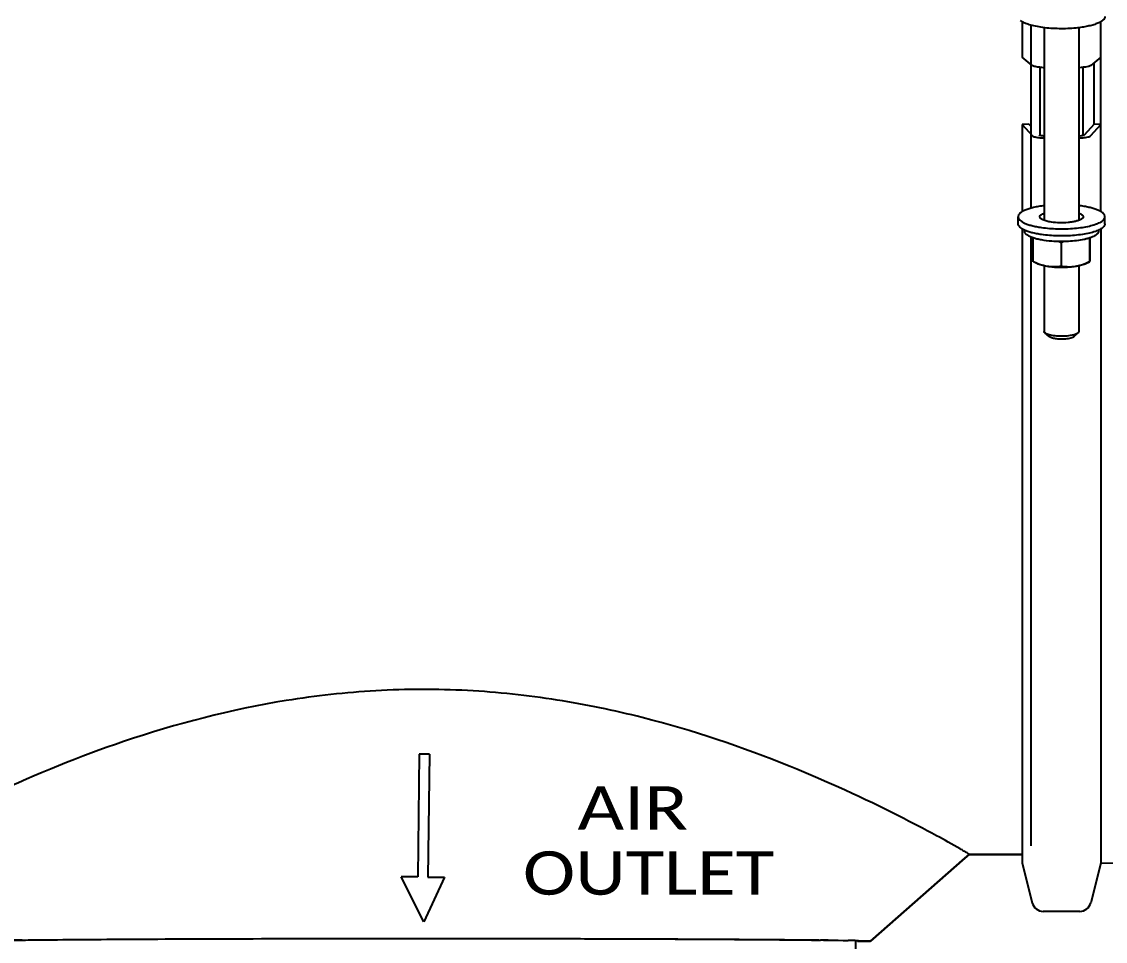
# Model space of a CAD drawing. Header units: millimetres. Extents: x 971 to 5173, y 8 to 3808.
# Drawn here: x 4508.7 to 4758.4, y 1435.4 to 1647.2 of the extents above; entities that cross this region are included whole.
import ezdxf
from ezdxf.enums import TextEntityAlignment as Align

# ---------------------------------------------------------------- set-up
doc = ezdxf.new("R2010")
doc.units = ezdxf.units.MM
doc.header["$LTSCALE"] = 115.5
doc.header["$PDMODE"] = 3
doc.header["$PDSIZE"] = 8
doc.layers.get('0').update_dxf_attribs({"linetype": 'CONTINUOUS'})
doc.layers.get('Defpoints').update_dxf_attribs({"linetype": 'CONTINUOUS'})
doc.styles.get("Standard").update_dxf_attribs({"font": 'calibri.ttf'})
doc.dimstyles.new('DIMSTYLE_4', dxfattribs={"dimtxt": 17.5, "dimasz": 17.5, "dimexe": 1.5, "dimexo": 1, "dimgap": 0.875, "dimtad": 1, "dimdec": 0, "dimdsep": 46, "dimtxsty": 'Standard', "dimblk": '_FILLED', "dimblk1": '_FILLED', "dimblk2": '_FILLED', "dimcen": 0.09, "dimazin": 2, "dimtp": 0.01, "dimtm": 0.01, "dimtfac": 1, "dimtdec": 0, "dimtofl": 0, "dimtmove": 0, "dimatfit": 3, "dimldrblk": '_FILLED', "dimfxl": 1, "dimtolj": 1, "dimarcsym": 0})

# ---------------------------------------------------------------- blocks, each defined once
blk = doc.blocks.new('_FILLED')
at = {"color": 0, "linetype": 'ByBlock'}
blk.add_solid([(0, 0), (-1, 0.214), (-1, -0.214)], dxfattribs=at)
blk = doc.blocks.new('*D71')
at = {"color": 0, "linetype": 'Continuous', "lineweight": -2}
for p, q in [((4207.29, 1524.41), (4207.29, 1382.15)), ((4599.89, 1402.41), (4599.89, 1382.15)), ((4224.79, 1383.65), (4582.39, 1383.65))]:
    blk.add_line(p, q, dxfattribs=at)
at = {"layer": 'Defpoints', "color": 0}
for p in [(4207.29, 1525.41), (4599.89, 1403.41), (4599.89, 1383.65)]:
    blk.add_point(p, dxfattribs=at)
at = {"color": 0, "linetype": 'ByBlock', "lineweight": -2, "xscale": 17.5, "yscale": 17.5, "zscale": 17.5, "rotation": 180}
blk.add_blockref('_FILLED', (4207.29, 1383.65), dxfattribs=at)
at = {"color": 0, "linetype": 'ByBlock', "lineweight": -2, "xscale": 17.5, "yscale": 17.5, "zscale": 17.5}
blk.add_blockref('_FILLED', (4599.89, 1383.65), dxfattribs=at)
at = {"color": 0, "insert": (4403.2, 1407.85), "char_height": 17.5, "attachment_point": 2, "line_spacing_factor": 0.9}
blk.add_mtext('\\A1;393', dxfattribs=at)
blk = doc.blocks.new('ARROW_4_BL2', base_point=(1528.04, 824.07))
at = {"color": 7, "linetype": 'Continuous'}
for p, q in [((1527.21, 843.39), (1526.87, 815.12)), ((1529.54, 843.36), (1527.21, 843.39)), ((1529.54, 843.36), (1529.21, 815.09)), ((1526.87, 815.12), (1523.04, 815.16)), ((1528.28, 804.74), (1523.04, 815.16)), ((1533.04, 815.04), (1528.28, 804.74)), ((1529.21, 815.09), (1533.04, 815.04))]:
    blk.add_line(p, q, dxfattribs=at)

msp = doc.modelspace()

# ---------------------------------------------------------------- linework, layer by layer
at = {"color": 0, "linetype": 'Continuous'}
for p, q in [((4739.23946, 1647.19812), (4739.23946, 1639.05515)), ((4741.29077, 1604.26962), (4741.29077, 1646.38858)), ((4744.29077, 1645.82029), (4744.29077, 1601.44811)), ((4752.29077, 1645.82177), (4752.29077, 1601.44545)), ((4757.34207, 1603.4676), (4757.34207, 1647.19018)), ((4741.54877, 1637.10394), (4739.23946, 1639.05515)), ((4757.34207, 1639.05515), (4755.03276, 1637.10394)), ((4743.29077, 1636.71292), (4743.29077, 1620.98125)), ((4744.06963, 1636.68501), (4744.29077, 1636.68501)), ((4752.29077, 1636.68501), (4752.5119, 1636.68501)), ((4753.29077, 1620.98076), (4753.29077, 1636.71292)), ((4755.79077, 1623.63924), (4755.79077, 1637.7444)), ((4740.79077, 1623.63924), (4739.23946, 1623.52989)), ((4739.23946, 1623.52989), (4741.54877, 1620.97706)), ((4739.23946, 1623.52989), (4739.23946, 1603.45975)), ((4741.29077, 1623.08652), (4740.79077, 1623.63924)), ((4755.79077, 1623.63924), (4753.48287, 1621.08797)), ((4755.03276, 1620.97706), (4757.34207, 1623.52989)), ((4757.34207, 1623.52989), (4755.79077, 1623.63924)), ((4744.06963, 1620.87561), (4744.29077, 1620.87561)), ((4744.29077, 1620.42896), (4744.06963, 1620.42896)), ((4752.29077, 1620.87561), (4752.5119, 1620.87561)), ((4752.5119, 1620.42896), (4752.29077, 1620.42896)), ((4738.29077, 1600.64959), (4738.29077, 1602.28201)), ((4758.29077, 1600.64959), (4758.29077, 1602.28201)), ((4739.23946, 1599.464), (4739.23946, 1453.4165)), ((4739.79077, 1599.18316), (4739.79077, 1598.92115)), ((4756.79077, 1599.19037), (4756.79077, 1598.92115)), ((4757.34207, 1599.47562), (4757.34207, 1453.4165)), ((4741.29077, 1457.41152), (4741.29077, 1597.58332)), ((4741.74634, 1597.41656), (4741.74455, 1597.33694)), ((4741.74455, 1591.92582), (4741.74455, 1597.33694)), ((4748.19732, 1596.26682), (4748.19732, 1590.8557)), ((4754.74354, 1597.29175), (4754.7457, 1597.38748)), ((4754.74354, 1597.29175), (4754.74354, 1591.88064)), ((4754.83698, 1597.41608), (4754.83698, 1593.97569)), ((4741.86653, 1591.86669), (4741.74455, 1591.92582)), ((4742.67771, 1591.47828), (4741.86656, 1591.86681)), ((4744.29077, 1590.9637), (4744.29077, 1575.87525)), ((4752.29077, 1590.96596), (4752.29077, 1575.87525)), ((4753.90382, 1591.47828), (4754.74444, 1591.88092)), ((4745.42033, 1574.67154), (4744.46352, 1575.55063)), ((4751.1612, 1574.67154), (4752.11801, 1575.55063)), ((4704.29826, 1435.41503), (4726.04775, 1454.55425)), ((4726.04933, 1454.55245), (4704.29826, 1435.41183)), ((4726.04775, 1454.55425), (4727.02561, 1455.41475)), ((4727.02561, 1455.41156), (4726.04933, 1454.55245)), ((4727.02561, 1455.41475), (4739.23946, 1455.41475)), ((4739.23946, 1455.41156), (4727.02561, 1455.41156)), ((4739.23946, 1453.4165), (4741.54877, 1444.27166)), ((4757.34207, 1453.4165), (4755.03276, 1444.27166)), ((4752.5119, 1442.30824), (4744.06963, 1442.30824)), ((4700.76198, 1435.45189), (4700.88919, 1435.41962)), ((4700.76436, 1435.5804), (4700.7807, 1435.5801)), ((4700.76751, 1435.58041), (4700.7807, 1435.5801)), ((4700.7807, 1435.5801), (4700.9285, 1435.57661)), ((4700.88919, 1422.98109), (4700.88919, 1435.41951)), ((4704.29826, 1435.41503), (4701.27085, 1435.41503)), ((4701.27085, 1435.41183), (4704.29826, 1435.41183))]:
    msp.add_line(p, q, dxfattribs=at)
at = {"color": 0}
msp.add_line((4757.34207, 1453.4165), (4840.5097, 1454.39158), dxfattribs=at)
at = {"color": 0, "linetype": 'Continuous'}
for centre, radius, start, end in [((4744.06178, 1648.35735), 11.67234, 266.1965324, 270.0385212), ((4752.51975, 1648.35735), 11.67234, 269.9614788, 273.8034676), ((4744.06217, 1629.36643), 8.93747, 265.0276221, 270.0478537), ((4752.51936, 1629.36643), 8.93747, 269.9521463, 274.9723779), ((4749.05965, 1578.25775), 26.7784, 81.7301035, 83.0495887), ((4745.8711, 1597.23939), 4.53212, 110.5599598, 111.1701384), ((4745.87589, 1597.22722), 4.5452, 110.441413, 111.1550239), ((4750.70646, 1597.229), 4.54325, 68.8685723, 69.5087687), ((4750.70854, 1597.23505), 4.53685, 68.8302792, 69.4768008), ((4743.81645, 1584.10917), 13.38905, 98.1652112, 98.9020484), ((4741.06893, 1581.70315), 16.21464, 63.9199118, 66.4066514), ((4755.48199, 1580.92421), 16.98416, 112.9764857, 115.3983507), ((4752.55905, 1583.74942), 13.71739, 80.8366529, 81.6451271), ((4676.80019, 1373.00922), 96.54465, 59.493697, 60.1056982), ((4697.36302, 1407.91576), 56.03173, 59.0691852, 59.4902956), ((4744.06963, 1444.90824), 2.6, 194.1723377, 270), ((4752.5119, 1444.90824), 2.6, 270, 345.8276623), ((4521.91626, 401.45856), 1034.32297, 90.72401089, 90.92048851), ((4680.33123, 602.47092), 833.29497, 89.02657878, 89.1432048), ((4685.20383, 889.58859), 546.13595, 88.8143774, 89.0259671), ((4691.3097, 1025.02472), 410.66462, 88.6803324, 88.9135953)]:
    msp.add_arc(centre, radius, start, end, dxfattribs=at)
for points, knots in [([(4758.29075, 1648.37386), (4758.29076, 1648.30165), (4758.26939, 1648.15174), (4758.17595, 1647.93388), (4758.02396, 1647.72129), (4757.72712, 1647.42718), (4757.20313, 1647.08452), (4756.40971, 1646.72579), (4755.42881, 1646.40342), (4754.28224, 1646.1253), (4752.99548, 1645.89821), (4752.09121, 1645.78797), (4751.6212, 1645.74163)], [0, 0, 0, 0, 0.028805064, 0.059520182, 0.093698391, 0.132409447, 0.225608743, 0.341362028, 0.479091204, 0.636809071, 0.811613882, 1, 1, 1, 1]), ([(4751.6212, 1645.74163), (4750.98826, 1645.67922), (4749.70148, 1645.59244), (4747.76535, 1645.56852), (4745.84915, 1645.64865), (4744.02599, 1645.82955), (4742.36455, 1646.10363), (4740.92766, 1646.4598), (4739.90405, 1646.83128), (4739.24889, 1647.17107), (4738.97934, 1647.35109), (4738.86165, 1647.44411)], [0, 0, 0, 0, 0.14604904, 0.295957578, 0.444428029, 0.58622084, 0.716425795, 0.830741965, 0.925823257, 0.965554137, 1, 1, 1, 1]), ([(4743.28751, 1636.71071), (4742.91542, 1636.73571), (4742.33502, 1636.81394), (4741.72083, 1636.95856), (4741.54877, 1637.10394)], [0, 0, 0, 0, 0.623433533, 1, 1, 1, 1]), ([(4755.03276, 1637.10394), (4754.8607, 1636.95856), (4754.24651, 1636.81394), (4753.66611, 1636.73571), (4753.29402, 1636.71071)], [0, 0, 0, 0, 0.376566467, 1, 1, 1, 1]), ([(4741.54877, 1620.97706), (4741.70678, 1620.80238), (4742.32372, 1620.5912), (4742.9137, 1620.49544), (4743.28751, 1620.46259)], [0, 0, 0, 0, 0.385636804, 1, 1, 1, 1]), ([(4744.06963, 1620.87561), (4743.99563, 1620.87561), (4743.73291, 1620.88475), (4743.46677, 1620.91793), (4743.28804, 1620.98065)], [0, 0, 0, 0, 0.28092648, 1, 1, 1, 1]), ([(4753.29262, 1620.98035), (4753.241, 1620.96223), (4752.98593, 1620.89475), (4752.72042, 1620.87561), (4752.5119, 1620.87561)], [0, 0, 0, 0, 0.207835513, 1, 1, 1, 1]), ([(4753.29402, 1620.46259), (4753.66784, 1620.49544), (4754.25781, 1620.5912), (4754.87475, 1620.80238), (4755.03276, 1620.97706)], [0, 0, 0, 0, 0.614363196, 1, 1, 1, 1]), ([(4744.28148, 1604.83937), (4743.85347, 1604.78708), (4743.03282, 1604.66782), (4741.86917, 1604.43441), (4740.83847, 1604.15772), (4739.96083, 1603.84365), (4739.25332, 1603.49888), (4738.78844, 1603.17288), (4738.52628, 1602.89558), (4738.39185, 1602.69504), (4738.30954, 1602.49018), (4738.29077, 1602.34986), (4738.29077, 1602.28199)], [0, 0, 0, 0, 0.189160019, 0.363623164, 0.520361933, 0.656960055, 0.771875182, 0.864937027, 0.903947279, 0.938696847, 0.970227152, 1, 1, 1, 1]), ([(4743.29077, 1602.28197), (4743.29076, 1602.33898), (4743.32878, 1602.50004), (4743.53027, 1602.73276), (4743.73502, 1602.86184), (4743.85652, 1602.92694)], [0, 0, 0, 0, 0.191417051, 0.537221993, 1, 1, 1, 1]), ([(4743.85652, 1602.92694), (4743.88869, 1602.94418), (4744.02942, 1603.01576), (4744.17549, 1603.07652), (4744.2892, 1603.11889)], [0, 0, 0, 0, 0.231217336, 1, 1, 1, 1]), ([(4752.29689, 1603.11719), (4752.44253, 1603.06275), (4752.70053, 1602.9519), (4752.98435, 1602.77515), (4753.14562, 1602.62187), (4753.25051, 1602.48269), (4753.29075, 1602.35936), (4753.29076, 1602.28205)], [0, 0, 0, 0, 0.342273114, 0.616911013, 0.730303831, 0.829818482, 1, 1, 1, 1]), ([(4758.29076, 1602.28193), (4758.29077, 1602.34577), (4758.2743, 1602.47732), (4758.17265, 1602.74663), (4757.90848, 1603.07775), (4757.43838, 1603.43029), (4756.80647, 1603.76157), (4756.02119, 1604.06614), (4755.09493, 1604.33932), (4754.04388, 1604.57573), (4753.30029, 1604.70113), (4752.91136, 1604.7577)], [0, 0, 0, 0, 0.030788669, 0.063197351, 0.137751351, 0.230883972, 0.345151737, 0.480741802, 0.636509006, 0.810455363, 1, 1, 1, 1]), ([(4743.67017, 1598.17391), (4743.28124, 1598.23047), (4742.53765, 1598.35587), (4741.4866, 1598.59228), (4740.56034, 1598.86546), (4739.77506, 1599.17003), (4739.14315, 1599.50131), (4738.67305, 1599.85386), (4738.40888, 1600.18498), (4738.30723, 1600.45429), (4738.29076, 1600.58583), (4738.29077, 1600.64967)], [0, 0, 0, 0, 0.189544635, 0.36349099, 0.519258194, 0.654848259, 0.769116026, 0.862248648, 0.936802648, 0.969211331, 1, 1, 1, 1]), ([(4738.29077, 1602.28199), (4738.29077, 1602.21815), (4738.30727, 1602.08662), (4738.40891, 1601.81731), (4738.67313, 1601.48621), (4739.14323, 1601.13368), (4739.77514, 1600.80241), (4740.56041, 1600.49785), (4741.48666, 1600.22468), (4742.53768, 1599.98828), (4743.28125, 1599.86289), (4743.67017, 1599.80632)], [0, 0, 0, 0, 0.030788763, 0.063197232, 0.137753109, 0.230887638, 0.345156451, 0.480746654, 0.636512121, 0.810459409, 1, 1, 1, 1]), ([(4745.98047, 1601.04417), (4745.78602, 1601.07245), (4745.41424, 1601.13515), (4744.88874, 1601.25334), (4744.42562, 1601.38991), (4744.033, 1601.54225), (4743.71701, 1601.70768), (4743.48203, 1601.8845), (4743.32965, 1602.07364), (4743.29078, 1602.21688), (4743.29077, 1602.28197)], [0, 0, 0, 0, 0.189608928, 0.363642361, 0.519463712, 0.65511349, 0.769430161, 0.862605846, 0.937195024, 1, 1, 1, 1]), ([(4743.67017, 1599.80632), (4744.27395, 1599.71851), (4745.52063, 1599.58146), (4747.42563, 1599.48328), (4749.36367, 1599.4889), (4751.26085, 1599.59806), (4753.04491, 1599.80627), (4754.64895, 1600.10489), (4756.01255, 1600.48145), (4756.81676, 1600.80864), (4757.15926, 1600.99215)], [0, 0, 0, 0, 0.13363575, 0.274486825, 0.417602658, 0.557913576, 0.690486717, 0.810775435, 0.914893254, 1, 1, 1, 1]), ([(4752.72501, 1601.63708), (4752.55376, 1601.54532), (4752.15166, 1601.38173), (4751.46985, 1601.19346), (4750.66783, 1601.04411), (4749.45136, 1600.90237), (4747.87312, 1600.85824), (4746.60027, 1600.95402), (4745.98047, 1601.04417)], [0, 0, 0, 0, 0.085127789, 0.189268704, 0.309585172, 0.442188198, 0.725571049, 1, 1, 1, 1]), ([(4753.29076, 1602.28205), (4753.29077, 1602.22504), (4753.25275, 1602.06398), (4753.05126, 1601.83126), (4752.84651, 1601.70218), (4752.72501, 1601.63708)], [0, 0, 0, 0, 0.191417051, 0.537221993, 1, 1, 1, 1]), ([(4757.15926, 1600.99215), (4757.24787, 1601.03963), (4757.41504, 1601.13554), (4757.67653, 1601.31163), (4757.92287, 1601.51788), (4758.13113, 1601.76415), (4758.26061, 1602.01906), (4758.29075, 1602.19716), (4758.29076, 1602.28193)], [0, 0, 0, 0, 0.168192456, 0.322136354, 0.527031784, 0.703724437, 0.858184274, 1, 1, 1, 1]), ([(4758.29076, 1600.64951), (4758.29075, 1600.59336), (4758.27816, 1600.47839), (4758.17669, 1600.17202), (4757.91084, 1599.86163), (4757.52791, 1599.57058), (4757.28933, 1599.42942), (4757.15926, 1599.35973)], [0, 0, 0, 0, 0.094097509, 0.192077469, 0.537262511, 0.752724647, 1, 1, 1, 1]), ([(4741.73398, 1597.41117), (4741.45094, 1597.50694), (4741.05268, 1597.66214), (4740.57841, 1597.91668), (4740.29868, 1598.1047), (4740.0769, 1598.29933), (4739.9146, 1598.5004), (4739.81407, 1598.70791), (4739.79078, 1598.85219), (4739.79077, 1598.92111)], [0, 0, 0, 0, 0.34613021, 0.493178713, 0.622789392, 0.735729471, 0.833771411, 0.920166219, 1, 1, 1, 1]), ([(4757.15926, 1599.35973), (4756.81676, 1599.17622), (4756.01255, 1598.84903), (4754.64895, 1598.47247), (4753.04491, 1598.17385), (4751.26085, 1597.96564), (4749.36367, 1597.85649), (4747.42563, 1597.85086), (4745.52063, 1597.94904), (4744.27395, 1598.08609), (4743.67017, 1598.17391)], [0, 0, 0, 0, 0.085106745, 0.189224561, 0.309513278, 0.442086419, 0.582397337, 0.725513171, 0.866364247, 1, 1, 1, 1]), ([(4756.79075, 1598.92116), (4756.79076, 1598.82848), (4756.74633, 1598.62885), (4756.56366, 1598.35396), (4756.27654, 1598.0934), (4755.88826, 1597.84573), (4755.40249, 1597.61218), (4754.82443, 1597.39534), (4754.16109, 1597.19794), (4753.1365, 1596.95556), (4751.70904, 1596.72667), (4749.87649, 1596.56927), (4747.96131, 1596.52976), (4746.66961, 1596.58449), (4746.02832, 1596.63393)], [0, 0, 0, 0, 0.024197182, 0.051764281, 0.084925351, 0.124759469, 0.171616367, 0.225412202, 0.285788004, 0.352194063, 0.500188292, 0.66273283, 0.832071122, 1, 1, 1, 1]), ([(4746.02832, 1596.63393), (4745.23727, 1596.6949), (4744.09729, 1596.83025), (4742.66985, 1597.12913), (4742.02997, 1597.31101), (4741.73398, 1597.41117)], [0, 0, 0, 0, 0.544281489, 0.785635716, 1, 1, 1, 1]), ([(4754.83698, 1593.97569), (4754.83338, 1593.81463), (4754.82625, 1593.50888), (4754.81497, 1593.07858), (4754.80365, 1592.70813), (4754.79231, 1592.40627), (4754.78228, 1592.20021), (4754.77381, 1592.07273), (4754.76813, 1592.00399), (4754.76251, 1591.95238), (4754.7571, 1591.91532), (4754.75186, 1591.89402), (4754.74756, 1591.88242), (4754.74444, 1591.88092)], [0, 0, 0, 0, 0.230209916, 0.437028163, 0.615096163, 0.759803857, 0.868712191, 0.909821055, 0.942445886, 0.967104386, 0.984402759, 0.995050817, 1, 1, 1, 1]), ([(4742.68794, 1591.50101), (4742.61889, 1591.5293), (4742.34245, 1591.64519), (4742.06959, 1591.76956), (4741.86656, 1591.86681)], [0, 0, 0, 0, 0.24894866, 1, 1, 1, 1]), ([(4744.97259, 1590.83226), (4744.53681, 1590.90453), (4743.91704, 1591.03318), (4743.15652, 1591.27241), (4742.82716, 1591.4067), (4742.67784, 1591.47822)], [0, 0, 0, 0, 0.55443514, 0.792193061, 1, 1, 1, 1]), ([(4744.97094, 1590.83329), (4744.58329, 1590.89757), (4743.80782, 1591.07957), (4743.0592, 1591.3489), (4742.68794, 1591.50101)], [0, 0, 0, 0, 0.494788387, 1, 1, 1, 1]), ([(4748.19732, 1590.8557), (4747.66972, 1590.77309), (4746.59199, 1590.66738), (4745.50861, 1590.74412), (4744.97094, 1590.83329)], [0, 0, 0, 0, 0.494908365, 1, 1, 1, 1]), ([(4753.90377, 1591.47826), (4753.66192, 1591.36242), (4753.10466, 1591.15687), (4752.17183, 1590.92282), (4751.09044, 1590.7422), (4749.90178, 1590.62263), (4748.6511, 1590.56911), (4747.38654, 1590.58388), (4746.15685, 1590.66632), (4745.35724, 1590.76847), (4744.97259, 1590.83226)], [0, 0, 0, 0, 0.088871402, 0.196060637, 0.318420341, 0.451873807, 0.591754745, 0.733076786, 0.87078207, 1, 1, 1, 1]), ([(4753.89291, 1591.50518), (4753.42935, 1591.31682), (4752.49243, 1590.99153), (4751.04631, 1590.71489), (4749.60535, 1590.67596), (4748.66131, 1590.78088), (4748.19732, 1590.8557)], [0, 0, 0, 0, 0.258429226, 0.510698254, 0.757264165, 1, 1, 1, 1]), ([(4754.74354, 1591.88064), (4754.67327, 1591.8473), (4754.3924, 1591.71621), (4754.10801, 1591.59259), (4753.89291, 1591.50518)], [0, 0, 0, 0, 0.250932532, 1, 1, 1, 1]), ([(4744.46352, 1575.55063), (4744.43664, 1575.57534), (4744.35031, 1575.66367), (4744.29077, 1575.78735), (4744.29079, 1575.87525)], [0, 0, 0, 0, 0.293481195, 1, 1, 1, 1]), ([(4749.48569, 1574.80961), (4748.96737, 1574.76432), (4747.9416, 1574.73582), (4746.50558, 1574.84779), (4745.44234, 1575.06257), (4744.79425, 1575.31879), (4744.55295, 1575.46846), (4744.46352, 1575.55063)], [0, 0, 0, 0, 0.302641723, 0.5952403, 0.837108395, 0.929358326, 1, 1, 1, 1]), ([(4752.11799, 1575.55063), (4752.00409, 1575.44596), (4751.6798, 1575.26322), (4750.80643, 1574.96806), (4750.03987, 1574.85804), (4749.48569, 1574.80961)], [0, 0, 0, 0, 0.167848641, 0.396382437, 1, 1, 1, 1]), ([(4752.29074, 1575.87525), (4752.29074, 1575.84759), (4752.27366, 1575.72223), (4752.18952, 1575.61637), (4752.11799, 1575.55063)], [0, 0, 0, 0, 0.221627538, 1, 1, 1, 1]), ([(4749.18696, 1574.11578), (4748.79822, 1574.08181), (4748.02891, 1574.06043), (4746.95192, 1574.14441), (4746.15452, 1574.30547), (4745.66846, 1574.49763), (4745.4875, 1574.60989), (4745.42042, 1574.6715)], [0, 0, 0, 0, 0.302649995, 0.595240322, 0.837108365, 0.929358043, 1, 1, 1, 1]), ([(4751.16119, 1574.67154), (4751.07577, 1574.59305), (4750.83256, 1574.45599), (4750.17753, 1574.23461), (4749.60261, 1574.1521), (4749.18696, 1574.11578)], [0, 0, 0, 0, 0.167843754, 0.396371273, 1, 1, 1, 1]), ([(4724.91819, 1456.70825), (4723.1186, 1457.74478), (4718.48288, 1460.30263), (4705.6142, 1467.02628), (4683.42241, 1477.20063), (4656.95275, 1486.1417), (4631.89861, 1491.34968), (4611.33705, 1493.54195), (4590.39159, 1493.49596), (4563.66926, 1490.54155), (4534.00977, 1482.84426), (4505.36152, 1471.16846), (4489.24964, 1463.08602), (4482.79616, 1459.58824)], [0, 0, 0, 0, 0.024453515, 0.062334103, 0.170949489, 0.311635488, 0.390161386, 0.471867848, 0.554664721, 0.636284808, 0.787901734, 0.913567469, 1, 1, 1, 1]), ([(4727.02561, 1455.41475), (4727.01885, 1455.44106), (4726.92496, 1455.49125), (4726.77671, 1455.60851), (4726.49907, 1455.77368), (4726.28776, 1455.90462), (4726.16348, 1455.97914)], [0, 0, 0, 0, 0.07895365, 0.271631095, 0.578770168, 1, 1, 1, 1]), ([(4501.393, 1435.56233), (4505.3054, 1435.6725), (4515.96849, 1435.78331), (4535.55276, 1435.93402), (4561.44547, 1436.02568), (4600.89033, 1436.0872), (4639.50295, 1436.04386), (4673.49672, 1435.87297), (4687.1893, 1435.75666), (4692.79178, 1435.67272)], [0, 0, 0, 0, 0.061346292, 0.167127769, 0.306975821, 0.467181425, 0.785380314, 0.912178149, 1, 1, 1, 1]), ([(4508.84651, 1435.69896), (4509.10363, 1435.70226), (4510.18158, 1435.71584), (4511.25955, 1435.72832), (4512.0804, 1435.73734)], [0, 0, 0, 0, 0.238522164, 1, 1, 1, 1]), ([(4580.59427, 1436.0529), (4592.98945, 1436.06918), (4617.05876, 1436.07118), (4650.56424, 1436.00342), (4677.66961, 1435.85991), (4693.10134, 1435.72974), (4699.09598, 1435.61551)], [0, 0, 0, 0, 0.313793328, 0.609332055, 0.848213688, 1, 1, 1, 1]), ([(4701.40368, 1435.56479), (4701.81979, 1435.55402), (4702.40126, 1435.53775), (4703.11732, 1435.51072), (4703.52618, 1435.49341), (4703.84123, 1435.4727), (4704.08157, 1435.46097), (4704.20645, 1435.43366), (4704.29137, 1435.43225), (4704.29826, 1435.41503)], [0, 0, 0, 0, 0.430338267, 0.601021903, 0.7415913, 0.851804584, 0.931558772, 0.980819295, 1, 1, 1, 1])]:
    msp.add_open_spline(points, degree=3, knots=knots, dxfattribs=at)
for points in [[(4743.28804, 1620.98065), (4743.2202, 1621.00445), (4743.1483, 1621.0331), (4743.10007, 1621.08641)], [(4753.48287, 1621.08797), (4753.434, 1621.03394), (4753.36137, 1621.00448), (4753.29262, 1620.98035)], [(4700.9285, 1435.57661), (4701.0869, 1435.57282), (4701.24529, 1435.56889), (4701.40368, 1435.56479)]]:
    msp.add_open_spline(points, degree=3, dxfattribs=at)

# ---------------------------------------------------------------- block references
msp.add_blockref('ARROW_4_BL2', (4601.13871, 1459.20248), dxfattribs=at)

# ---------------------------------------------------------------- texts
for s, width, p, p2 in [('   AIR', 1.176112, (4624.20945, 1461.13593), (4662.22501, 1461.13593)), ('OUTLET', 1.152412, (4624.20945, 1446.13593), (4682.06937, 1446.13593))]:
    msp.add_text(s, height=10, dxfattribs=dict(at, width=width)).set_placement(p, p2, align=Align.FIT)

# ---------------------------------------------------------------- dimensions: what is measured, and where the dimension line sits
dim = msp.add_linear_dim(base=(4599.88919, 1383.64619), p1=(4207.29077, 1525.40824), p2=(4599.88919, 1403.41262), dimstyle='DIMSTYLE_4', dxfattribs=at)
dim.commit()
dim.dimension.update_dxf_attribs({"geometry": '*D71', "text_midpoint": (4403.19963, 1383.64619), "dimtype": 160})

doc.saveas('drawing.dxf')
